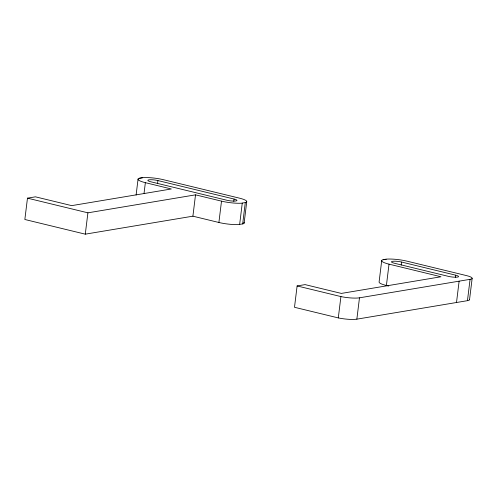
<?xml version="1.0" encoding="UTF-8"?>
<svg xmlns="http://www.w3.org/2000/svg" width="497" height="497" viewBox="0 0 497 497"><rect width="100%" height="100%" fill="white"/><g stroke="black" fill="none" stroke-linecap="round" stroke-linejoin="round"><path stroke-width="0.75" d="M27.472 198.16L87.907 212.828L195.52 194.843L221.507 201.148A16.407 3.044 7 0 0 241.293 203.23L245.934 202.453A16.407 3.044 7 0 0 239.448 198.154L163.296 179.672A16.407 3.044 7 0 0 143.515 177.591L138.874 178.367A16.407 3.044 7 0 0 145.36 182.666L171.347 188.978L71.705 205.628L35.442 196.824L27.472 198.16L24.85 219.494L85.285 234.162L192.904 216.176L218.891 222.488A16.407 3.044 7 0 0 238.672 224.563L243.313 223.787A16.407 3.044 7 0 0 243.816 222.258M85.285 234.162L87.907 212.828M136.103 195.06L138.067 179.057M144.049 193.333L145.36 182.666M157.543 183.617L157.916 180.566A6.56 1.218 7 0 0 148.889 179.846A6.56 1.218 7 0 0 150.74 181.765L226.893 200.254A6.56 1.218 7 0 0 235.92 200.974A6.56 1.218 7 0 0 234.062 199.055L157.916 180.566M192.904 216.176L195.52 194.843M218.891 222.488L221.507 201.148M233.783 201.341L234.062 199.055M239.641 224.47L242.263 203.13M242.666 223.961L245.288 202.627M244.12 223.097L246.736 201.763M467.46 300.673L470.075 279.333A12.779 2.373 7 0 0 466.472 275.599L406.956 261.149A16.407 3.044 7 0 0 387.175 259.074L382.535 259.85A16.407 3.044 7 0 0 389.021 264.149L440.994 276.767L341.346 293.416L305.09 284.613L297.113 285.949L294.497 307.283L338.295 317.912A14.711 2.734 7 0 0 356.858 319.155L467.46 300.673A12.779 2.373 7 0 0 469.522 299.43M338.295 317.912L340.917 296.579L297.113 285.949M356.858 319.155L359.48 297.815L470.075 279.333M381.727 260.54L379.112 281.874A16.407 3.044 7 0 0 386.399 285.483L388.66 286.03M386.399 285.483L389.021 264.149M401.203 265.1L401.576 262.049A6.56 1.218 7 0 0 392.549 261.329A6.56 1.218 7 0 0 394.401 263.248L448.474 276.375A6.56 1.218 7 0 0 457.501 277.096A6.56 1.218 7 0 0 455.65 275.176L401.576 262.049M455.37 277.463L455.65 275.176M456.507 302.499L459.122 281.165M469.528 299.741L472.15 278.407M139.52 178.193L142.546 177.69M383.181 259.676L386.206 259.167M359.48 297.815A14.711 2.734 7 0 1 340.917 296.579"/></g></svg>
